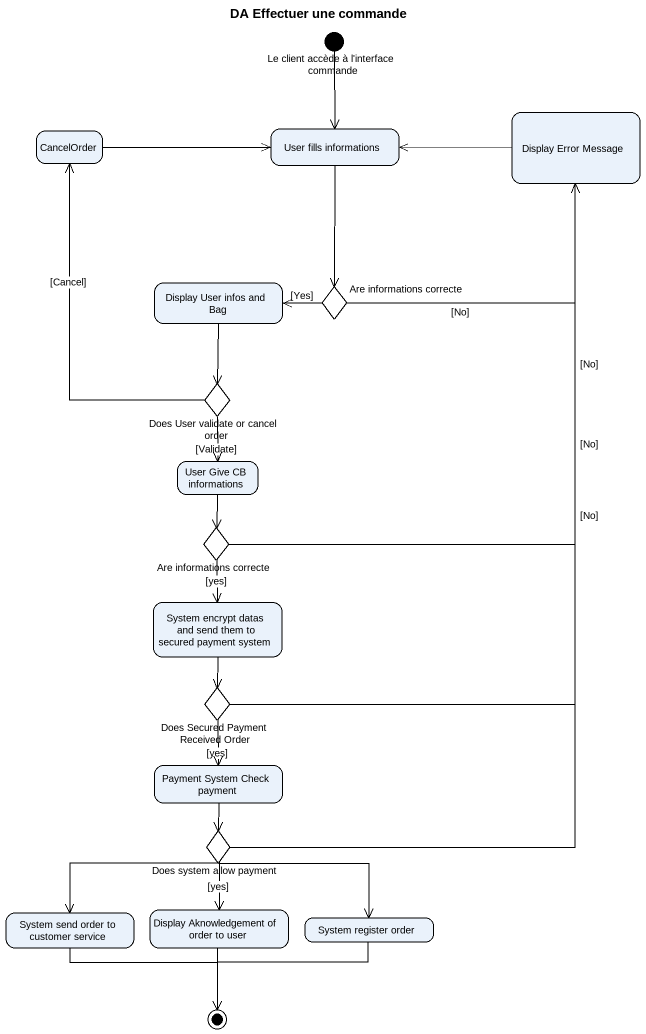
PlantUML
@startuml
title DA Effectuer une commande
hide empty description
state "Le client accède à l'interface commande" as Le_client_accède_à_l <<start>>
state "Display Error Message" as Display_Error_Message
state CancelOrder
state "User fills informations" as User_fills_informations
state "Display User infos and Bag" as Display_User_infos_and_Bag
state "Are informations correcte" as Are_informations_correcte <<choice>>
state "Does User validate or cancel order" as Does_User_validate_or <<choice>>
state "User Give CB informations" as User_Give_CB_informations
state "Are informations correcte" as Are_informations_correcte_2 <<choice>>
state "System encrypt datas and send them to secured payment system" as System_encrypt_datas_and
state "Does Secured Payment Received Order" as Does_Secured_Payment <<choice>>
state "Payment System Check payment" as Payment_System_Check_payment
state "Does system allow payment" as Does_system_allow_payment <<choice>>
state "System send order to customer service" as System_send_order_to
state "Display Aknowledgement of order to user" as Display_Aknowledgement_of
state "System register order" as System_register_order
Le_client_accède_à_l --> User_fills_informations
Display_Error_Message -left-> User_fills_informations
CancelOrder -right-> User_fills_informations
User_fills_informations --> Are_informations_correcte
Display_User_infos_and_Bag --> Does_User_validate_or
Are_informations_correcte -up-> Display_Error_Message : [No]
Are_informations_correcte -left-> Display_User_infos_and_Bag : [Yes]
Does_User_validate_or -up-> CancelOrder : [Cancel]
Does_User_validate_or --> User_Give_CB_informations : [Validate]
User_Give_CB_informations --> Are_informations_correcte_2
Are_informations_correcte_2 -up-> Display_Error_Message : [No]
Are_informations_correcte_2 --> System_encrypt_datas_and : [yes]
System_encrypt_datas_and --> Does_Secured_Payment
Does_Secured_Payment -up-> Display_Error_Message : [No]
Does_Secured_Payment --> Payment_System_Check_payment : [yes]
Payment_System_Check_payment --> Does_system_allow_payment
Does_system_allow_payment -up-> Display_Error_Message : [No]
Does_system_allow_payment -left-> System_send_order_to
Does_system_allow_payment --> Display_Aknowledgement_of : [yes]
Does_system_allow_payment -right-> System_register_order
System_send_order_to --> [*]
Display_Aknowledgement_of --> [*]
System_register_order -left-> [*]
@enduml
